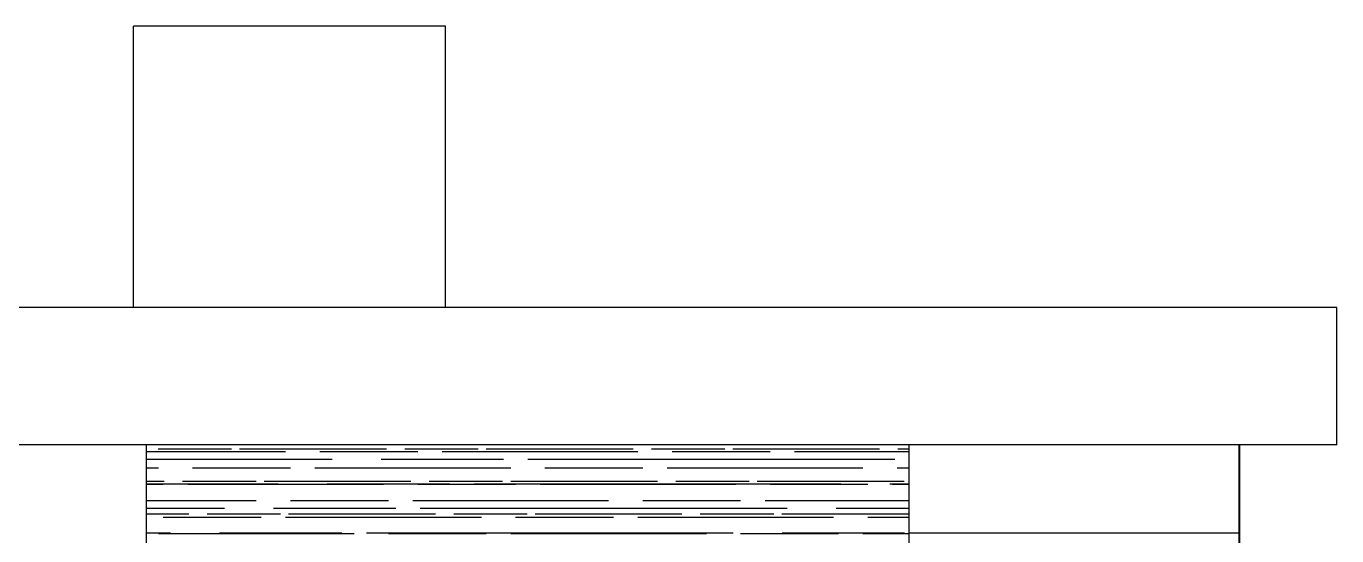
# Model space of a CAD drawing. Extents: x -165 to 197, y 154 to 653.
# Drawn here: x 17.57 to 28.28, y 456.62 to 460.78 of the extents above; entities that cross this region are included whole.
import ezdxf

# ---------------------------------------------------------------- set-up
doc = ezdxf.new("R2010")
doc.units = 0
doc.header["$MEASUREMENT"] = 0
for name, color, linetype, lineweight in [('AIT-PAREDE', 4, 'CONTINUOUS', 30), ('FININHA', 251, 'CONTINUOUS', 25), ('LAYOUT', 251, 'CONTINUOUS', 25), ('PAREDES', 7, 'CONTINUOUS', 40)]:
    doc.layers.add(name, color=color, linetype=linetype, lineweight=lineweight)

msp = doc.modelspace()

# ---------------------------------------------------------------- hatches: boundary and pattern name
at = {"layer": 'FININHA'}
h = msp.add_hatch(dxfattribs=at)
h.set_pattern_fill('AR-RROOF', color=256, scale=0.2, style=0)
h.set_pattern_definition([(0, (18.54746, 451.64126), (0.44, 0.2), [3, -0.4, 1, -0.2]), (0, (18.81346, 451.74126), (-0.2, 0.266), [0.6, -0.066, 1.2, -0.15]), (0, (18.64746, 451.81126), (1.04, 0.134), [1.6, -0.28, 0.8, -0.2])])
h.paths.add_polyline_path([(24.783, 457.361), (18.547, 457.361), (18.547, 451.641), (24.783, 451.641)])

# ---------------------------------------------------------------- linework, layer by layer
at = {"layer": 'AIT-PAREDE'}
for p, q in [((28.281, 458.481), (17.297, 458.481)), ((28.281, 457.361), (28.281, 458.481)), ((28.281, 457.361), (17.297, 457.361)), ((18.547, 457.361), (18.547, 451.641)), ((24.783, 457.361), (24.783, 451.641))]:
    msp.add_line(p, q, dxfattribs=at)
at = {"layer": 'FININHA'}
msp.add_line((24.783, 456.641), (27.483, 456.641), dxfattribs=at)
at = {"layer": 'LAYOUT', "lineweight": -2, "ltscale": 0.01}
for p, q in [((18.444, 458.481), (18.444, 460.781)), ((20.994, 460.781), (18.444, 460.781)), ((18.444, 458.481), (18.444, 460.781)), ((20.994, 460.781), (18.444, 460.781)), ((20.994, 458.481), (20.994, 460.781)), ((20.994, 458.481), (20.994, 460.781))]:
    msp.add_line(p, q, dxfattribs=at)
at = {"layer": 'PAREDES'}
msp.add_line((27.483, 457.361), (27.483, 452.691), dxfattribs=at)

doc.saveas('drawing.dxf')
